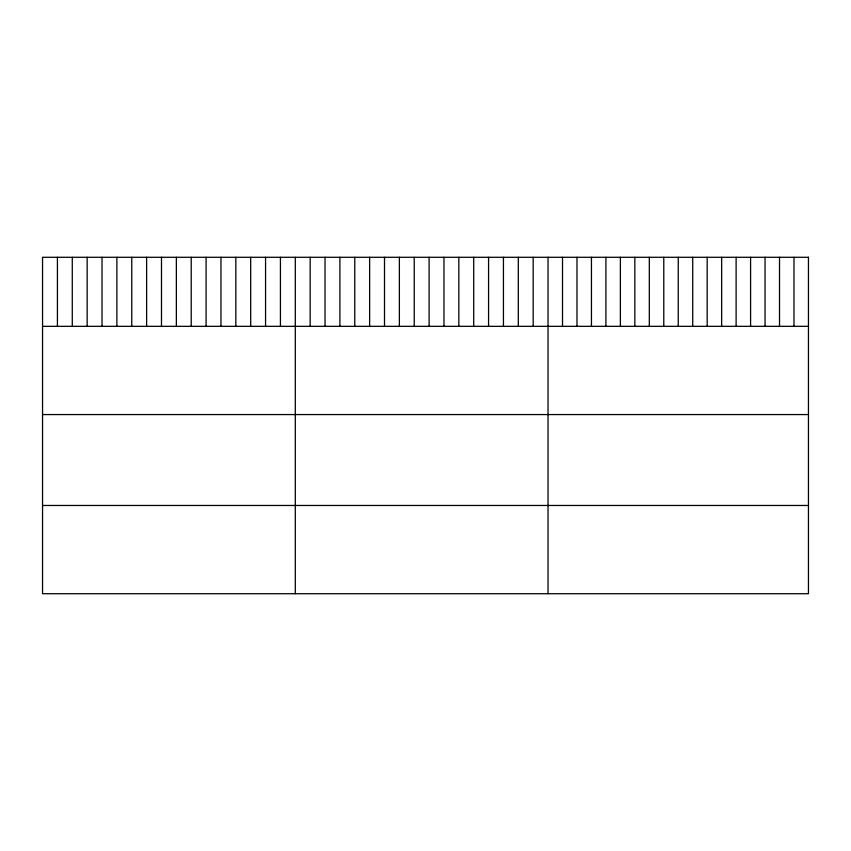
<?xml version="1.0" encoding="UTF-8"?>
<svg xmlns="http://www.w3.org/2000/svg" width="851" height="851" viewBox="0 0 851 851"><rect width="100%" height="100%" fill="white"/><g stroke="black" fill="none" stroke-linecap="round" stroke-linejoin="round"><path stroke-width="1.28" d="M42.55 326.327L808.45 326.327M42.55 414.565L808.45 414.565M42.55 505.473L808.45 505.473M793.983 257.289L793.983 326.327M779.516 257.289L779.516 326.327M765.049 257.289L765.049 326.327M750.582 257.289L750.582 326.327M736.115 257.289L736.115 326.327M721.648 257.289L721.648 326.327M707.181 257.289L707.181 326.327M692.714 257.289L692.714 326.327M678.247 257.289L678.247 326.327M663.78 257.289L663.78 326.327M649.313 257.289L649.313 326.327M634.846 257.289L634.846 326.327M620.379 257.289L620.379 326.327M605.912 257.289L605.912 326.327M591.445 257.289L591.445 326.327M576.978 257.289L576.978 326.327M562.511 257.289L562.511 326.327M548.044 257.289L548.044 593.711M533.173 257.289L533.173 326.327M518.312 257.289L518.312 326.327M503.441 257.289L503.441 326.327M488.57 257.289L488.57 326.327M473.709 257.289L473.709 326.327M458.838 257.289L458.838 326.327M443.967 257.289L443.967 326.327M429.106 257.289L429.106 326.327M414.235 257.289L414.235 326.327M399.374 257.289L399.374 326.327M384.503 257.289L384.503 326.327M369.632 257.289L369.632 326.327M354.771 257.289L354.771 326.327M339.9 257.289L339.9 326.327M325.029 257.289L325.029 326.327M310.168 257.289L310.168 326.327M295.297 257.289L295.297 593.711M280.426 257.289L280.426 326.327M265.565 257.289L265.565 326.327M250.694 257.289L250.694 326.327M235.823 257.289L235.823 326.327M220.962 257.289L220.962 326.327M206.091 257.289L206.091 326.327M191.22 257.289L191.22 326.327M176.359 257.289L176.359 326.327M161.488 257.289L161.488 326.327M146.627 257.289L146.627 326.327M131.756 257.289L131.756 326.327M116.885 257.289L116.885 326.327M102.024 257.289L102.024 326.327M87.153 257.289L87.153 326.327M72.282 257.289L72.282 326.327M57.421 257.289L57.421 326.327M808.45 257.289L42.55 257.289L42.55 593.711L808.45 593.711L808.45 257.289"/></g></svg>
